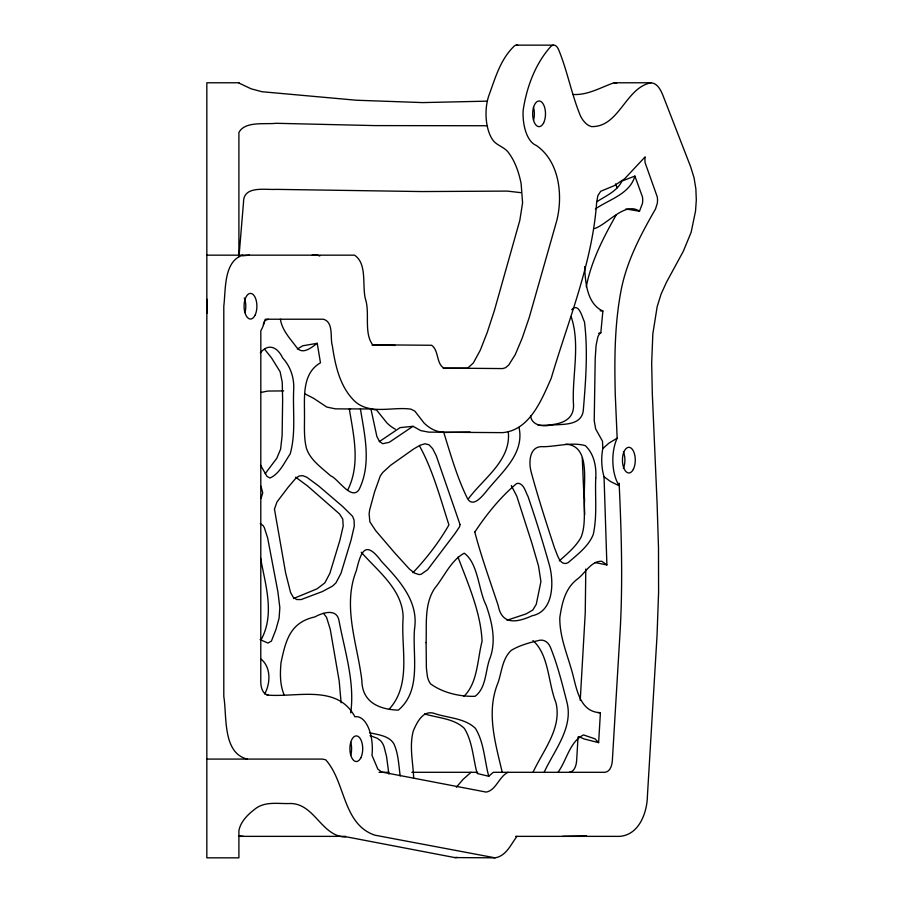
<?xml version="1.0" encoding="UTF-8"?>
<svg xmlns="http://www.w3.org/2000/svg" width="903" height="903" viewBox="0 0 903 903"><rect width="100%" height="100%" fill="white"/><g stroke="black" fill="none" stroke-linecap="round" stroke-linejoin="round"><path stroke-width="1.35" d="M584.67 266.577C585.234 281.905 586.916 303.882 602.877 311.027L600.822 332.778L599.919 333.546A11.874 5.937 90 0 0 597.809 337.101L596.093 345.33L595.212 358.423L594.219 420.775L595.653 428.914L602.482 441.172L602.809 448.543A32.068 16.028 -90 0 0 604.039 476.728L610.451 481.491L618.6 485.521L619.131 483.207C621.399 531.698 622.856 580.302 620.259 628.804L612.336 760.8C611.986 765.315 610.27 771.659 604.976 772.302L493.252 772.302L488.749 776.287L477.134 773.465C473.059 758.509 472.641 741.792 464.323 728.349C453.791 718.28 437.831 718.088 424.534 713.889M268.18 319.222L264.805 320.633A32.068 16.028 -90 0 1 260.82 330.735L260.775 682.205C260.877 687.093 262.423 694.204 268.18 695.028M239.002 256.576L243.505 202.407C243.257 185.273 265.166 190.082 276.183 189.37L421.746 191.56L507.283 191.097L520.76 192.644M578.044 736.927L576.633 760.8C576.272 765.292 574.613 771.636 569.33 772.302M580.223 700.423L585.246 612.889L585.799 569.037M578.767 736.577L584.027 738.936L598.621 742.638L600.416 712.704C581.859 712.14 577.57 693.402 573.879 678.808C569.217 658.501 559.42 638.647 559.815 617.517C561.948 603.407 565.075 588.451 577.141 579.274C585.02 573.608 591.104 560.639 601.85 561.305L606.895 564.928L604.039 476.728M350.703 712.907C355.037 682.013 344.619 650.691 338.964 620.463C336.706 608.103 322.495 612.64 314.91 616.918C290.111 622.393 285.788 640.261 281.036 662.554C280.009 673.39 279.851 684.824 284.185 695.028M586.273 286.782C591.228 261.069 603.362 237.636 616.139 215.049M596.883 201.696C605.879 195.906 617.088 191.21 621.998 181.04L634.877 176.085C629.933 194.055 609.096 199.416 595.37 208.965M347.892 489.708C360.534 464.052 353.637 435.585 349.314 408.901L370.919 408.957L376.867 436.465L379.497 441.522L382.714 443.7L389.238 442.323L413.021 426.295L420.719 430.596L428.677 432.131L502.497 432.639C529.7 430.392 541.631 399.781 551.214 378.267C568.247 320.407 592.391 263.1 596.646 202.407L597.842 195.691L600.698 191.278L614.029 185.781L624.662 178.76L645.137 156.862A11.175 5.587 -90 0 0 645.114 162.743L657.282 196.944A11.175 5.587 -90 0 1 657.294 203.367L655.51 208.977C640.498 235.073 626.163 262.118 620.767 292.064C614.491 325.87 614.412 360.421 615.27 394.667L617.167 438.203A32.068 16.028 -90 0 0 619.074 485.521M261.069 639.877C275.201 613.916 265.268 584.884 260.583 557.964M263.304 324.493L265.335 319.222L323.398 319.222C334.054 322.236 329.866 338.264 332.349 345.781C335.284 365.636 339.923 387.184 355.071 401.53C370.365 415.12 392.76 406.429 410.944 409.161L414.849 411.136L423.936 422.886A89.51 44.755 90 0 0 443.486 432.131L443.576 432.131M264.658 694.012C270.561 683.379 271.216 667.001 260.775 658.897M238.9 83.02L251.113 88.81L261.949 91.722L356.403 100.233L422.649 102.592L487.451 101.147M533.041 772.302C543.042 750.438 562.264 728.145 555.898 702.489C548.053 683.176 549.182 654.912 532.951 640.532M544.148 772.302C554.149 750.438 573.382 728.145 567.005 702.489C562.23 683.842 557.58 665.003 550.356 647.124C548.584 642.947 544.757 639.414 539.892 640.216C530.061 642.507 519.959 645.103 511.256 650.352C502.373 658.535 501.775 671.719 498.117 682.533C485.87 711.97 495.375 742.932 502.237 772.302M557.986 772.302C566.632 760.586 569.68 741.679 583.507 734.929L594.998 738.846L598.621 742.638M625.892 208.977L639.482 211.223L642.485 203.367A11.175 5.587 -90 0 0 642.473 196.944L634.877 176.085M261.125 498.084L262.75 492.936L261.012 486.288M516.979 836.359C510.838 844.407 506.222 856.067 495.058 857.827L454.83 857.59L347.553 837.047C321.784 838.119 315.553 803.997 290.698 803.501C279.264 804.054 266.498 801.096 256.339 808.038C248.776 813.637 240.751 820.962 238.9 830.591L238.9 857.85L206.832 857.827L206.832 82.771L239.024 82.771M265.211 473.646L276.792 458.284L280.607 449.141L282.12 435.697L282.639 399.758L282.233 382.251L280.133 371.765L271.555 357.949L264.647 349.292M456.376 787.202L463.104 779.334L471.039 772.302M468.589 498.535C483.669 478.161 511.448 460.191 508.265 431.566M389.306 709.013C411.87 684.113 400.718 647.88 403.133 617.652C402.907 589.817 377.985 571.339 361.234 552.207M508.062 772.302C498.987 776.49 496.074 790.441 486.141 792.089L381.788 772.054L377.894 769.209L371.991 755.326A32.068 16.028 -90 0 0 354.902 716.779C337.191 683.752 296.703 697.737 266.803 695.028M602.809 448.543L609.028 443.057L617.167 438.203M571.712 309.65C578.981 301.963 582.232 317.766 584.455 321.818C588.101 351.177 585.708 381.416 583.259 410.865C581.035 426.769 560.853 423.755 549.261 425.347C541.698 426.758 531.562 424.895 530.546 415.752M260.335 352.825C268.62 342.768 277.56 347.226 282.662 357.949C290.653 366.686 294.355 378.097 293.689 389.803C292.685 411.091 296.049 433.192 290.179 453.927C284.513 462.201 279.512 473.996 269.884 478.026L266.916 476.299L260.674 465.395M412.953 572.649C426.543 558.426 439.185 541.913 448.926 524.914C440.382 498.49 433.09 470.779 419.771 446.353M559.262 560.932C567.265 553.72 576.08 546.586 581.216 536.924C585.697 525.128 583.835 512.08 584.546 499.754C582.966 483.579 591.307 445.348 565.684 444.208M360.41 408.867C364.744 435.562 371.641 464.04 358.999 489.708C351.346 501.086 337.553 478.026 330.554 475.791C321.603 467.585 310.282 460.225 306.388 448.102C303.634 436.95 304.638 425.313 304.492 413.946C304.492 396.191 302.257 373.21 320.475 362.814L317.235 343.309C311.783 347.271 302.697 355.274 296.76 347.542C290.36 338.817 282.029 330.363 280.415 319.222M594.637 228.561C607.9 223.955 625.158 201.256 639.482 211.223M297.358 348.998L302.776 345.781L317.235 343.309M379.316 441.623L400.085 427.627L413.021 426.295M463.973 696.292C477.834 682.815 477.36 659.235 482.078 641.265C480.678 612.031 468.183 584.185 458.002 557.106M242.207 255.82L249.409 255.165M507.012 620.237L526.167 613.882L532.815 610.022L536.258 604.31L540.92 581.622L538.515 565.978L531.844 543.03L516.832 496.311L511.324 485.554M293.498 598.542L317.032 588.846L324.82 582.898L329.855 573.382L339.934 540.163L343.196 526.088L342.768 519.101L339.483 513.909L307.528 485.949L295.62 477.168M261.035 392.433L267.773 391.055L283.644 390.909M598.587 333.297L600.822 332.778M242.647 255.165C223.459 261.531 225.852 289.818 223.797 306.219L223.797 696.552C227.037 715.311 222.217 753.079 247.287 759.084M470.158 432.052L444.423 432.458M573.157 94.499C587.988 95.289 600.777 87.354 614.017 82.783L651.153 82.771C657.508 83.392 660.669 89.916 662.836 95.131L690.671 166.829L694.057 177.823L695.874 188.919L696.303 200.037L695.536 211.065L691.145 232.274L683.255 251.406L666.572 282.063L661.12 293.994L657.17 306.659L652.835 333.839L651.673 363.108L652.338 394.363L657.102 503.445L658.49 547.715L658.592 592.334L657.045 635.43L647.428 795.757C647.124 813.829 638.015 837.566 616.264 836.359L515.579 836.359M651.153 82.771C625.395 87.501 619.356 127.436 591.352 126.589C586.273 125.145 582.943 120.652 580.573 116.194C571.633 94.736 567.569 71.54 558.754 49.992A12.823 6.411 90 0 0 550.559 46.764C535.039 64.169 526.562 87.58 523.142 110.403A32.384 16.186 -90 0 0 526.212 132.955A32.35 16.175 90 0 0 536.122 145.338C559.262 161.027 563.122 194.834 556.835 220.445L529.226 317.529L522.115 338.365L515.229 354.653L508.728 365.015L505.635 367.69L502.678 368.582L443.847 368.074C436.149 363.582 438.914 350.116 431.589 345.273L372.668 344.777C363.796 333.026 369.846 313.465 365.692 299.954C361.697 286.59 367.758 263.947 354.518 255.165L206.832 255.165M538.154 425.347C554.216 425.324 575.956 424.038 573.349 402.207C572.378 374.079 580.279 343.987 571.215 316.829M586.555 835.885L562.4 836.359M454.83 857.59L457.381 857.432M312.224 255.165L317.427 255.154L319.775 256M516.144 45.15L553.167 45.15M487.473 125.743L374.722 125.596L276.183 123.293C264.951 124.569 244.905 120.923 238.9 132.504L238.9 256.508M206.832 759.084L322.326 759.084L325.644 759.762C345.714 781.829 342.406 824.033 374.79 835.162L495.058 857.827M379.034 772.302L388.787 772.302M411.824 772.302L477.687 772.302M243.618 836.359L238.9 835.907M238.9 836.359L345.691 836.359M372.115 345.104L395.142 345.42M443.238 368.379L467.54 368.221L473.319 363.006L480.283 350.217L487.214 332.507L494.37 310.576L519.801 220.434L522.589 202.859L521.133 183.794A64.395 32.203 -90 0 0 509.213 153.623C505.522 147.403 498.016 146.162 493.523 140.97A32.079 16.04 90 0 1 488.85 95.605C495.137 78.493 500.183 59.925 513.536 46.764A12.823 6.411 -90 0 1 517.712 45.274M350.567 408.969L335.464 408.845L326.796 407.072L313.522 398.246L304.616 393.697M371.167 409.138L376.585 410.052L386.879 422.864A89.521 44.755 -90 0 0 395.367 429.207M597.73 712.569L600.416 712.704M600.213 310.79L602.877 311.027M369.553 732.728C378.041 734.771 389.272 735.663 394.013 744.038C398.46 754.028 398.708 765.27 400.198 775.948M594.761 562.49L606.895 564.928M614.017 82.783L616.67 83.347M370.095 735.629L377.477 738.361L380.524 740.686A20.171 10.091 -90 0 1 383.978 746.465L386.54 756.466L388.877 774.04M260.245 523.627L263.078 525.557L264.297 527.533L267.672 538.041L277.876 591.713L279.84 607.617L279.095 618.194L275.923 629.572L271.408 641.107L267.954 643.049L260.087 639.606M323.567 613.397L326.559 617.347L330.25 629.256L339.201 681.088L341.108 702.771M615.609 183.941L617.121 187.835M443.7 432.266C450.744 454.785 457.144 477.834 467.709 498.998C473.149 507.542 481.784 496.684 485.667 492.191C500.341 473.228 524.993 454.514 518.999 427.311M488.749 776.287C484.471 760.428 484.143 742.661 475.429 728.349C464.898 718.28 448.938 718.088 435.641 713.889C423.609 708.878 417.288 721.632 413.393 730.696C409.036 746.126 413.168 762.606 413.664 778.33M582.266 457.934L584.704 514.665M623.409 451.884A12.823 6.411 -90 0 1 623.409 468.375M350.748 742.311A12.823 6.411 -90 0 1 350.748 755.134M533.526 107.412A12.823 6.411 90 0 1 533.526 120.234M244.295 297.967A12.823 6.411 -90 0 1 244.939 312.63M207.069 313.206A32.068 16.028 -90 0 1 206.832 310.587L206.832 301.839A32.068 16.028 90 0 1 207.069 299.277M595.743 478.026C594.964 496.797 597.323 516.031 593.248 534.508C588.496 546.383 577.491 554.476 568.145 562.648C559.781 567.05 557.038 553.246 554.645 548.358C546.36 523.063 538.12 497.711 531.167 472.009C528.481 462.189 529.293 445.123 543.741 446.714C557.456 446.398 571.859 441.906 585.291 445.63C593.993 453.837 596.533 466.456 595.743 478.026M414.533 628.883C412.253 655.759 421.961 690.355 398.302 710.142C379.328 709.498 362.058 702.32 361.855 680.41C357.509 644.245 342.09 606.41 356.38 570.572C361.166 550.39 365.715 540.118 381.495 561.406C398.9 579.974 418.834 601.082 414.533 628.883M426.103 642.643L426.385 668.006L427.333 676.031A16.073 8.037 -90 0 0 430.629 683.91C442.888 692.849 460.067 696.811 475.08 696.292C486.74 687.691 485.148 669.687 490.329 657.294C496.244 640.024 491.921 621.919 486.141 605.292C478.409 590.336 478.342 563.382 464.232 553.2C450.845 560.447 444.31 576.611 434.817 588.158C424.06 604.186 426.803 624.402 426.103 642.643M460.033 524.541L459.582 526.765L454.909 533.684L427.672 569.635L421.058 574.319L418.958 574.568L414.533 573.1L409.352 568.992L394.6 552.76L375.704 530.659L369.858 521.81L369.124 513.965L369.632 509.992L374.564 491.977L380.186 476.163L382.669 472.551L390.728 465.192L413.574 449.039L419.985 445.281L424.986 443.768L429.049 444.795L432.639 448.656L436.228 455.665L460.033 524.541M274.456 509.111L285.641 572.965L290.54 592.402L293.261 597.289L296.647 599.536L301.094 599.569L322.281 591.6L332.564 586.092L335.939 582.898L340.962 573.382L351.041 540.163L354.303 526.088L354.044 520.026L352.542 516.268L342.688 506.527L318.635 485.949L306.727 477.168L302.652 475.655L299.232 475.971L295.992 478.037L288.238 487.135L277.029 501.887L274.456 509.111M474.797 532.07C481.322 556.858 490.137 581.16 498.196 605.529C501.921 625.508 517.205 622.483 532.014 615.801C553.528 611.534 553.979 583.011 549.634 565.978C543.042 542.568 535.863 519.304 527.95 496.311C525.422 491.887 524.406 484.855 518.717 483.297L516.674 483.534C500.499 496.966 486.322 514.631 474.797 532.07M633.398 469.199A12.823 6.411 -90 0 0 630.52 447.741A12.823 6.411 -90 0 0 622.664 463.453A12.823 6.411 -90 0 0 633.398 469.199M360.839 757.786A12.823 6.411 -90 0 0 357.96 736.329A12.823 6.411 -90 0 0 350.116 752.041A12.823 6.411 -90 0 0 360.839 757.786M543.617 122.887A12.823 6.411 -90 0 0 540.739 101.429A12.823 6.411 -90 0 0 532.883 117.142A12.823 6.411 -90 0 0 543.617 122.887M255.018 315.282A12.823 6.411 -90 0 0 252.151 293.825A12.823 6.411 -90 0 0 244.295 309.537A12.823 6.411 -90 0 0 255.018 315.282"/></g></svg>
